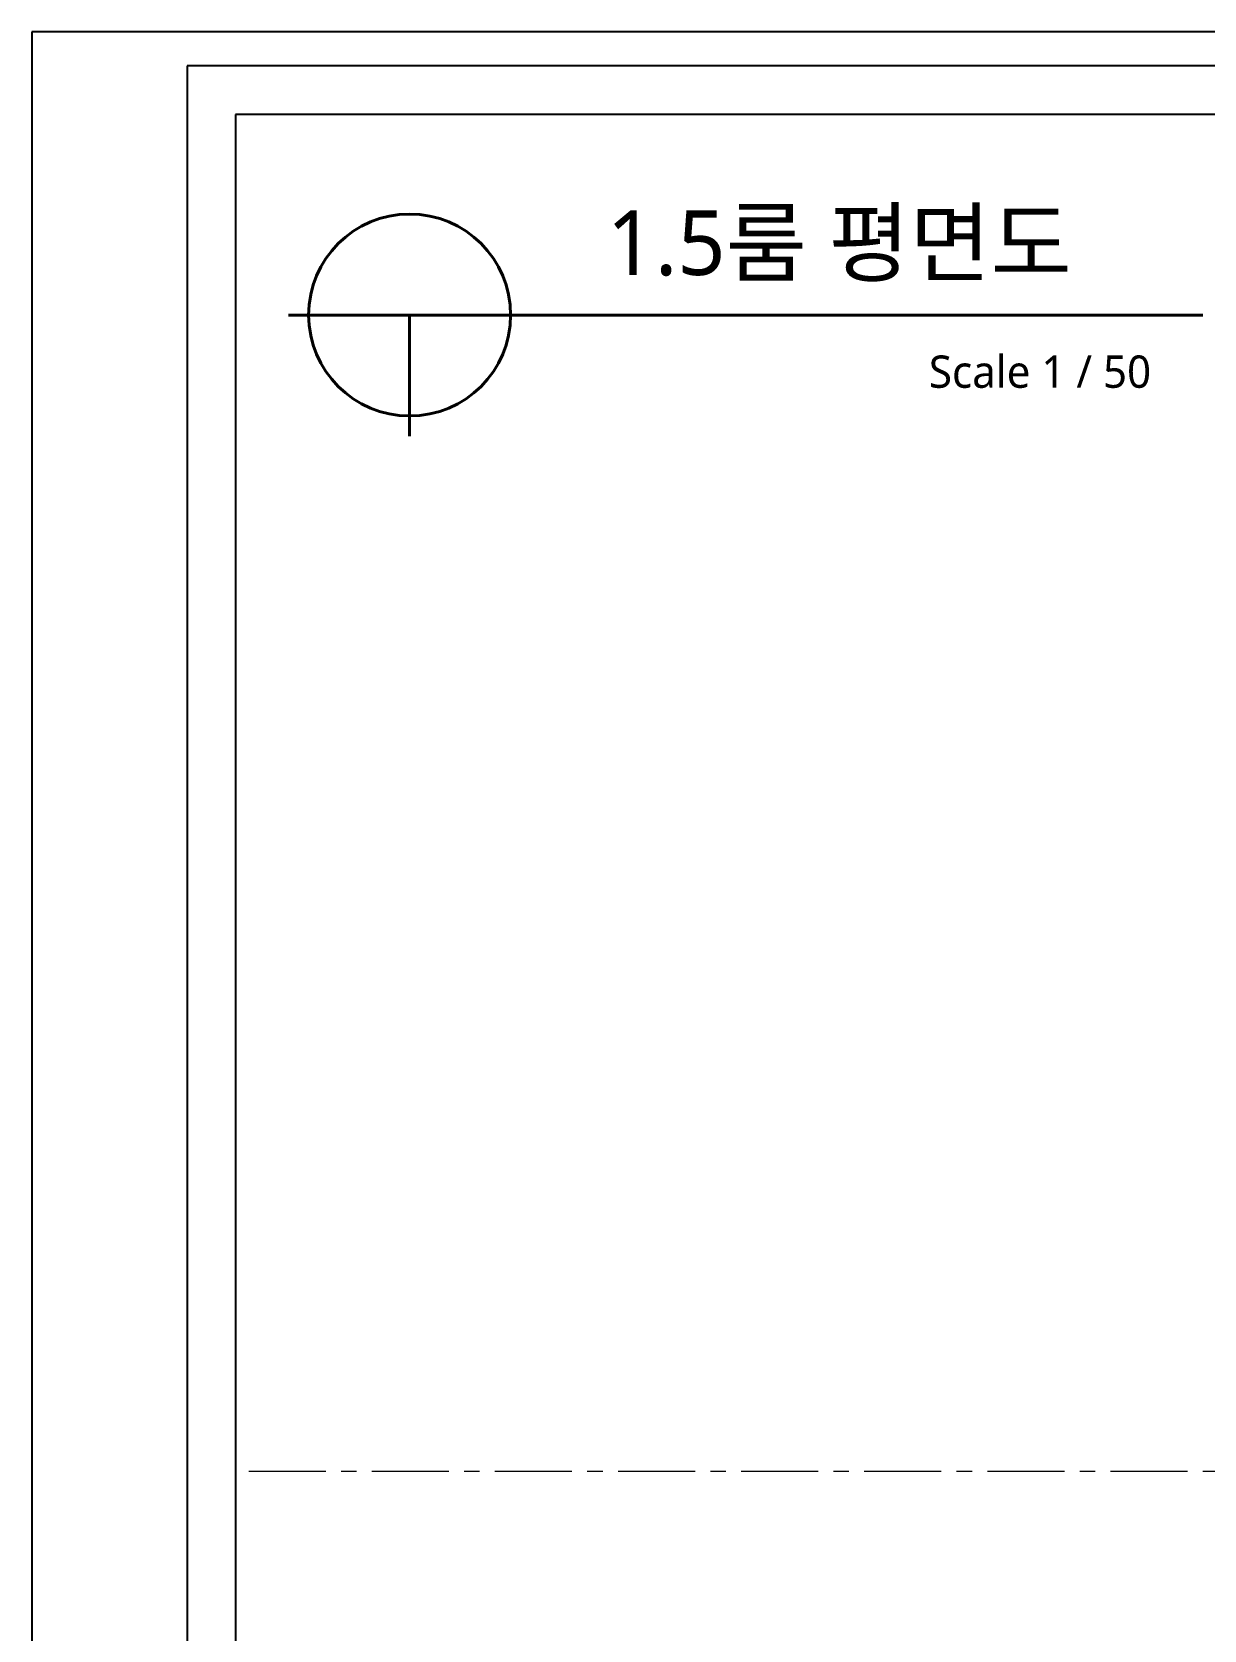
# Model space of a CAD drawing. Header units: millimetres. Extents: x 0 to 25200, y 0 to 17820.
# Drawn here: x 0 to 7254, y 7928 to 17820 of the extents above; entities that cross this region are included whole.
import ezdxf

# ---------------------------------------------------------------- set-up
doc = ezdxf.new("R2010")
doc.units = ezdxf.units.MM
doc.header["$LTSCALE"] = 15
doc.linetypes.add('CENTER', pattern=[50.8, 31.75, -6.35, 6.35, -6.35])
doc.layers.add('도면명', color=3, linetype='Continuous', lineweight=40)
doc.layers.add('중심선', color=1, linetype='CENTER', lineweight=9)
doc.layers.add('틀', color=7, linetype='Continuous')
doc.styles.add('H2', font='malgun.ttf')

msp = doc.modelspace()

# ---------------------------------------------------------------- linework, layer by layer
at = {"layer": '도면명'}
for p, q in [((1587.59156, 16068.02494), (7247.91781, 16068.02494)), ((2337.59156, 16068.02494), (2337.59156, 15318.02494))]:
    msp.add_line(p, q, dxfattribs=at)
msp.add_circle((2337.59156, 16068.02494), 625, dxfattribs=at)
at = {"layer": '중심선'}
msp.add_line((21630, 8910), (1260, 8910), dxfattribs=at)
at = {"layer": '틀'}
for p, q in [((25200, 17820), (0, 17820)), ((0, 17820), (0, 0)), ((24300, 17610), (960, 17610)), ((960, 17610), (960, 300)), ((24000, 17310), (1260, 17310)), ((1260, 17310), (1260, 600))]:
    msp.add_line(p, q, dxfattribs=at)

# ---------------------------------------------------------------- texts
at = {"layer": '도면명', "linetype": 'Continuous', "ltscale": 0.5, "attachment_point": 1, "style": 'H2'}
for s, width, insert, char_height in [('1.5룸 평면도', 3397.5340454, (3557.35155, 16715.62198), 400), ('Scale 1 / 50', 4778.391892, (5551.45457, 15817.38555), 200)]:
    msp.add_mtext_dynamic_manual_height_columns(s, width=width, gutter_width=15, heights=[0], dxfattribs=dict(at, insert=insert, char_height=char_height))

doc.saveas('drawing.dxf')
